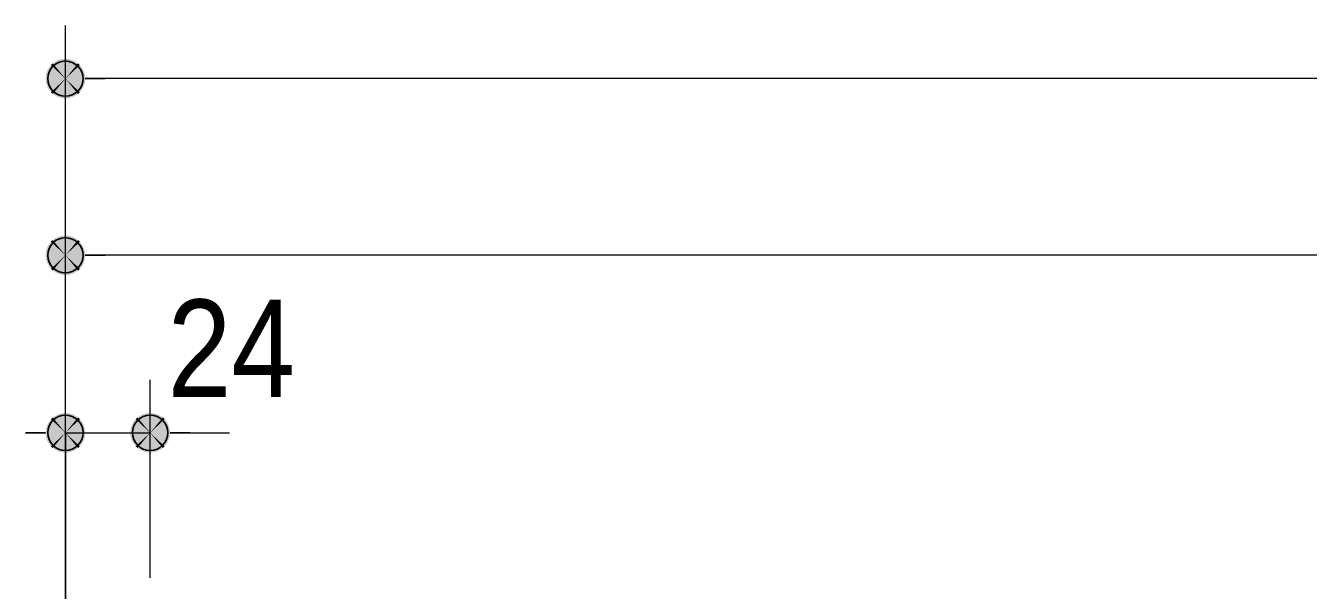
# Model space of a CAD drawing. Units: millimetres, scale not verified. Extents: x -4547 to 4547, y -2284 to 2284.
# Drawn here: x -3284.4 to -2921.1, y 673.7 to 833.5 of the extents above; entities that cross this region are included whole.
import ezdxf
from ezdxf.enums import TextEntityAlignment as Align

# ---------------------------------------------------------------- set-up
doc = ezdxf.new("R2010")
doc.units = ezdxf.units.MM
doc.header["$LTSCALE"] = 20
doc.header["$PDMODE"] = 32
doc.header["$PDSIZE"] = 10
for name, color, linetype, lineweight in [('0-1_3一般', 7, 'Continuous', 15), ('0-2_2寸法-2', 7, 'Continuous', 15), ('0-3_0', 7, 'Continuous', 25), ('0-5_2寸法-1', 7, 'Continuous', 15)]:
    doc.layers.add(name, color=color, linetype=linetype, lineweight=lineweight)
doc.layers.add('0-4_Defpoints', color=7, linetype='Continuous')
doc.styles.add('ＭＳ Ｐゴシック', font='')
doc.styles.get('ＭＳ Ｐゴシック').set_extended_font_data('MS PGothic')

# ---------------------------------------------------------------- blocks, each defined once
blk = doc.blocks.new('グループ-32')
at = {"layer": '0-1_3一般'}
blk.add_line((-38649.6, 13303.7), (-38649.6, 14363.7), dxfattribs=at)
blk.add_lwpolyline([(-38649.6, 14363.7), (-38649.6, 13303.7), (-38649.6, -33696.3)], dxfattribs=at)
blk = doc.blocks.new('グループ-34')
at = {"layer": '0-1_3一般'}
blk.add_blockref('グループ-32', (0, 0), dxfattribs=at)
blk = doc.blocks.new('_Dot')
at = {"layer": '0-3_0'}
blk.add_line((-10, 0), (-20, 0), dxfattribs=at)
for points in [[(0, 0), (-8.09, 5.88), (-7.29, 6.85)], [(0, 0), (-7.29, 6.85), (-6.37, 7.71)], [(0, 0), (-6.37, 7.71), (-5.36, 8.44)], [(0, 0), (-5.36, 8.44), (-4.26, 9.05)], [(0, 0), (-4.26, 9.05), (-3.09, 9.51)], [(0, 0), (-3.09, 9.51), (-1.87, 9.82)], [(0, 0), (-1.87, 9.82), (-0.63, 9.98)], [(0, 0), (-0.63, 9.98), (0.63, 9.98)], [(0, 0), (0.63, 9.98), (1.87, 9.82)], [(0, 0), (1.87, 9.82), (3.09, 9.51)], [(0, 0), (3.09, 9.51), (4.26, 9.05)], [(0, 0), (4.26, 9.05), (5.36, 8.44)], [(0, 0), (5.36, 8.44), (6.37, 7.71)], [(0, 0), (6.37, 7.71), (7.29, 6.85)], [(0, 0), (7.29, 6.85), (8.09, 5.88)], [(0, 0), (-10, 0), (-9.92, 1.25)], [(0, 0), (-9.92, -1.25), (-10, 0)], [(0, 0), (-9.92, 1.25), (-9.69, 2.49)], [(0, 0), (-9.69, -2.49), (-9.92, -1.25)], [(0, 0), (-9.69, 2.49), (-9.3, 3.68)], [(0, 0), (-9.3, -3.68), (-9.69, -2.49)], [(0, 0), (-9.3, 3.68), (-8.76, 4.82)], [(0, 0), (-8.76, -4.82), (-9.3, -3.68)], [(0, 0), (-8.76, 4.82), (-8.09, 5.88)], [(0, 0), (-8.09, -5.88), (-8.76, -4.82)], [(0, 0), (-7.29, -6.85), (-8.09, -5.88)], [(0, 0), (-6.37, -7.71), (-7.29, -6.85)], [(0, 0), (-5.36, -8.44), (-6.37, -7.71)], [(0, 0), (-4.26, -9.05), (-5.36, -8.44)], [(0, 0), (-3.09, -9.51), (-4.26, -9.05)], [(0, 0), (-1.87, -9.82), (-3.09, -9.51)], [(0, 0), (-0.63, -9.98), (-1.87, -9.82)], [(0, 0), (0.63, -9.98), (-0.63, -9.98)], [(0, 0), (8.09, 5.88), (8.76, 4.82)], [(0, 0), (8.76, 4.82), (9.3, 3.68)], [(0, 0), (9.3, 3.68), (9.69, 2.49)], [(0, 0), (9.69, 2.49), (9.92, 1.25)], [(0, 0), (9.92, 1.25), (10, 0)], [(0, 0), (1.87, -9.82), (0.63, -9.98)], [(0, 0), (3.09, -9.51), (1.87, -9.82)], [(0, 0), (4.26, -9.05), (3.09, -9.51)], [(0, 0), (5.36, -8.44), (4.26, -9.05)], [(0, 0), (6.37, -7.71), (5.36, -8.44)], [(0, 0), (7.29, -6.85), (6.37, -7.71)], [(0, 0), (8.09, -5.88), (7.29, -6.85)], [(0, 0), (8.76, -4.82), (8.09, -5.88)], [(0, 0), (9.3, -3.68), (8.76, -4.82)], [(0, 0), (9.69, -2.49), (9.3, -3.68)], [(0, 0), (9.92, -1.25), (9.69, -2.49)], [(0, 0), (10, 0), (9.92, -1.25)]]:
    blk.add_solid(points, dxfattribs=at)

msp = doc.modelspace()

# ---------------------------------------------------------------- linework, layer by layer
at = {"layer": '0-2_2寸法-2'}
for p, q in [((-3273.1, 680.19), (-3273.1, 733.29)), ((-3249.1, 677.19), (-3249.1, 733.29)), ((-3273.1, 718.29), (-3249.1, 718.29)), ((-3237.85, 718.29), (-3226.59, 718.29))]:
    msp.add_line(p, q, dxfattribs=at)
at = {"layer": '0-4_Defpoints'}
for p in [(-3273.1, 818.52), (-3273.1, 768.52), (-3273.1, 718.29), (-3249.1, 718.29)]:
    msp.add_point(p, dxfattribs=at)
at = {"layer": '0-5_2寸法-1'}
for p, q in [((-3273.1, 783.52), (-3273.1, 833.52)), ((-935.36, 818.52), (-3261.85, 818.52)), ((-3273.1, 733.29), (-3273.1, 783.52)), ((-2084.36, 768.52), (-3261.85, 768.52))]:
    msp.add_line(p, q, dxfattribs=at)

# ---------------------------------------------------------------- block references
at = {"layer": '0-1_3一般', "xscale": 0.05, "yscale": 0.05}
msp.add_blockref('グループ-34', (-1340.62, 0), dxfattribs=at)
at = {"layer": '0-2_2寸法-2', "xscale": 0.5627563, "yscale": 0.5627563}
msp.add_blockref('_Dot', (-3273.1, 718.29), dxfattribs=at)
at = {"layer": '0-2_2寸法-2', "xscale": 0.5627563, "yscale": 0.5627563, "rotation": 180}
msp.add_blockref('_Dot', (-3249.1, 718.29), dxfattribs=at)
at = {"layer": '0-5_2寸法-1', "xscale": 0.5627563, "yscale": 0.5627563, "rotation": 180}
for p in [(-3273.1, 818.52), (-3273.1, 768.52)]:
    msp.add_blockref('_Dot', p, dxfattribs=at)

# ---------------------------------------------------------------- texts
at = {"layer": '0-2_2寸法-2', "style": 'ＭＳ Ｐゴシック', "width": 0.9}
msp.add_text('24', height=27.57, dxfattribs=at).set_placement((-3244.17, 720.15), align=Align.BOTTOM_LEFT)

doc.saveas('drawing.dxf')
